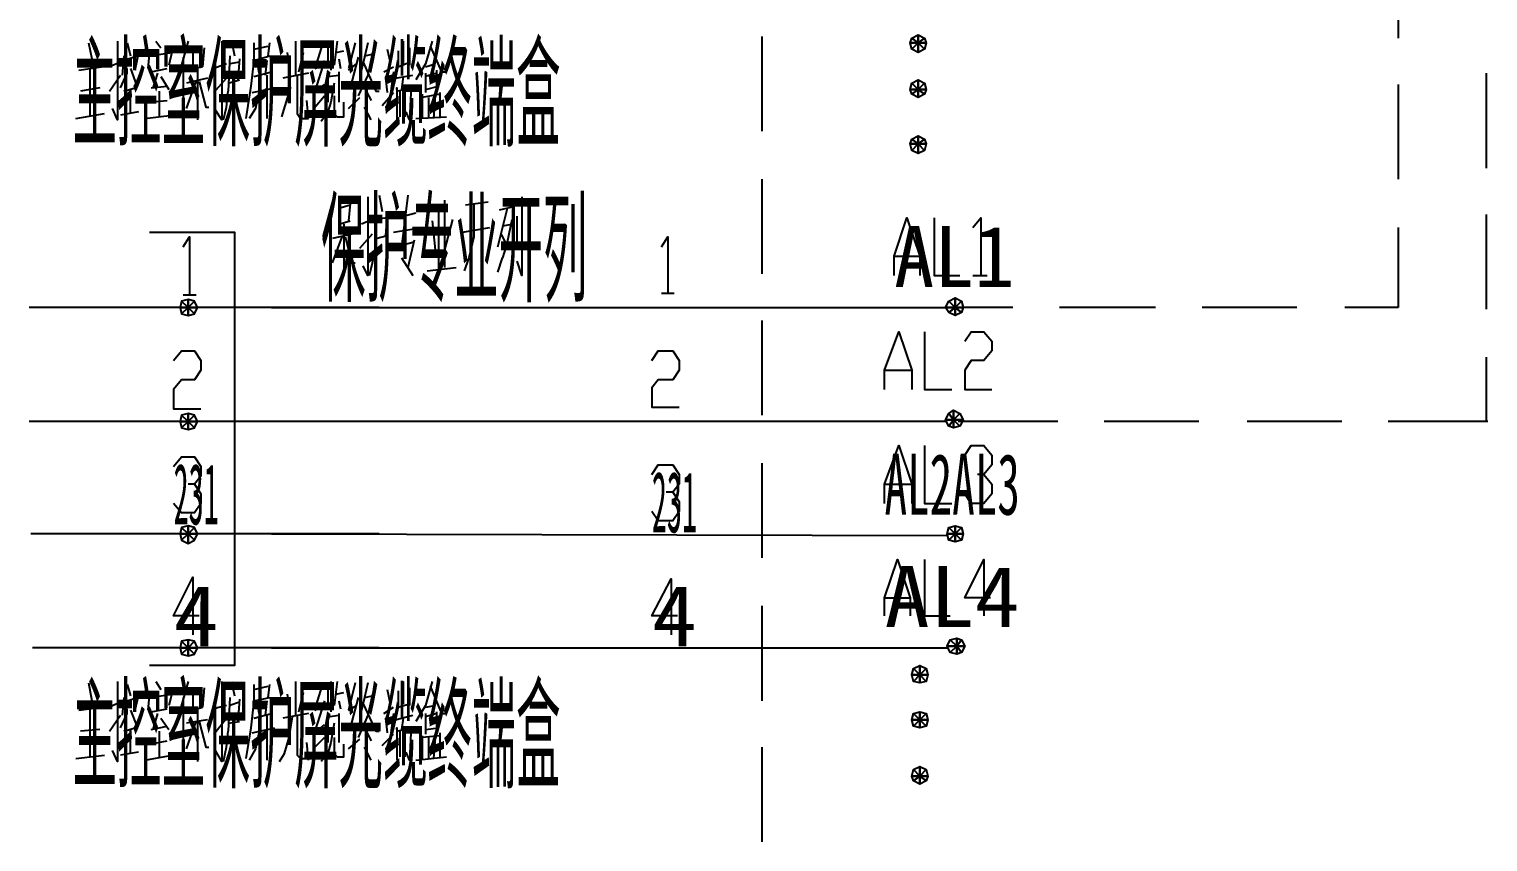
# Model space of a CAD drawing. Header units: metres. Extents: x 17 to 1757, y 17 to 1207.
# Drawn here: x 868.3 to 999.2, y 563.8 to 636.7 of the extents above; entities that cross this region are included whole.
import ezdxf

# ---------------------------------------------------------------- set-up
doc = ezdxf.new("R2010")
doc.units = ezdxf.units.M
for name, color, linetype in [('LINES', 7, 'Continuous'), ('POLYLINES', 4, 'Continuous'), ('RECTS', 7, 'Continuous'), ('TEXTS', 3, 'Continuous')]:
    doc.layers.add(name, color=color, linetype=linetype)

msp = doc.modelspace()

# ---------------------------------------------------------------- linework, layer by layer
at = {"layer": 'LINES'}
for p, q in [((991.18, 644.4), (991.18, 635.9)), ((873.67, 635.47), (873.96, 634.03)), ((877.13, 635.47), (877.42, 634.32)), ((879.72, 635.62), (880.15, 635.04)), ((882.6, 635.62), (881.59, 632.02)), ((883.03, 635.18), (883.03, 632.88)), ((883.03, 634.61), (883.9, 634.9)), ((884.04, 635.04), (883.9, 633.31)), ((886.49, 635.62), (886.78, 634.32)), ((888.5, 634.9), (889.8, 635.18)), ((889.8, 634.32), (889.94, 635.47)), ((892.25, 635.62), (892.25, 632.59)), ((894.7, 635.47), (893.98, 633.17)), ((895.13, 635.18), (895.13, 633.31)), ((895.42, 635.62), (895.42, 633.02)), ((895.99, 635.62), (895.7, 633.46)), ((897.58, 635.47), (897, 633.17)), ((900.46, 634.9), (900.74, 633.74)), ((901.9, 635.62), (901.9, 633.6)), ((902.47, 635.04), (902.47, 633.46)), ((934.08, 636.05), (934.08, 627.55)), ((876.55, 633.74), (875.54, 633.31)), ((876.84, 634.32), (876.7, 632.59)), ((878.14, 634.32), (876.84, 633.89)), ((877.85, 633.02), (878.14, 634.46)), ((879.14, 634.75), (879, 633.17)), ((879.14, 634.32), (881.16, 634.61)), ((881.16, 634.75), (880.87, 633.46)), ((882.17, 634.18), (882.17, 628.56)), ((886.06, 633.6), (884.9, 633.17)), ((886.34, 634.32), (886.2, 631.15)), ((887.21, 633.74), (886.34, 633.6)), ((887.21, 634.03), (887.06, 632.16)), ((888.5, 633.89), (889.94, 634.32)), ((888.79, 633.74), (888.94, 632.74)), ((889.66, 633.89), (889.51, 632.59)), ((891.67, 633.31), (891.53, 634.61)), ((892.54, 632.88), (892.97, 634.61)), ((894.84, 633.89), (893.98, 631.15)), ((895.85, 634.61), (896.57, 634.75)), ((896.14, 634.03), (896.28, 633.17)), ((897, 633.02), (897.72, 633.6)), ((897.86, 634.18), (897.14, 631.44)), ((898.44, 634.32), (899.16, 634.46)), ((901.46, 634.75), (901.46, 633.46)), ((901.46, 633.31), (902.47, 633.74)), ((903.91, 633.31), (904.78, 633.6)), ((872.81, 633.02), (874.82, 633.31)), ((873.82, 628.85), (873.82, 633.17)), ((875.54, 631.15), (876.55, 632.59)), ((877.42, 633.17), (877.99, 631.58)), ((879.29, 632.88), (880.73, 633.17)), ((879.86, 632.74), (879.43, 631.44)), ((880.15, 632.45), (880.87, 631.3)), ((884.33, 632.3), (882.46, 631.87)), ((883.03, 633.17), (883.9, 633.31)), ((883.46, 633.17), (883.46, 628.56)), ((884.9, 631.01), (886.06, 632.3)), ((888.5, 632.45), (890.09, 632.88)), ((889.66, 632.59), (889.66, 628.7)), ((893.4, 632.74), (891.1, 632.3)), ((893.98, 633.17), (894.7, 633.46)), ((895.13, 632.74), (895.13, 630.14)), ((895.13, 632.45), (896.14, 632.59)), ((896.14, 632.88), (896.14, 630.14)), ((900.17, 632.88), (901.03, 633.31)), ((900.31, 632.3), (900.46, 631.01)), ((901.03, 632.88), (900.74, 630.72)), ((901.18, 632.3), (902.76, 632.59)), ((901.9, 632.45), (901.75, 631.3)), ((904.92, 632.74), (903.91, 632.45)), ((903.91, 632.74), (903.91, 631.01)), ((904.92, 631.58), (904.92, 633.02)), ((999.1, 632.74), (999.1, 624.24)), ((874.68, 631.44), (872.95, 631.15)), ((876.84, 631.15), (877.85, 631.44)), ((877.42, 629.14), (877.42, 631.3)), ((879.29, 631.44), (880.73, 631.58)), ((880.01, 631.15), (880.01, 628.85)), ((882.46, 629.57), (883.32, 632.02)), ((886.2, 631.87), (887.21, 632.16)), ((888.36, 631.01), (890.38, 631.44)), ((891.02, 628.85), (891.82, 631.51)), ((893.98, 631.01), (894.84, 631.73)), ((898.01, 631.87), (897, 631.44)), ((898.58, 631.15), (899.02, 630.29)), ((900.02, 629.86), (901.03, 631.01)), ((901.32, 631.15), (902.62, 631.44)), ((901.61, 631.15), (901.61, 628.85)), ((902.04, 631.3), (902.04, 628.85)), ((903.91, 631.3), (905.06, 631.58)), ((905.21, 628.85), (905.21, 631.01)), ((991.18, 631.73), (991.18, 623.23)), ((879.14, 630.14), (880.73, 630.29)), ((893.4, 628.7), (893.26, 630.29)), ((893.98, 629.71), (894.84, 630.72)), ((897, 629.57), (898.01, 630.58)), ((899.02, 628.56), (898.44, 629.71)), ((905.21, 630.86), (903.62, 630.58)), ((903.62, 630.86), (903.62, 628.7)), ((904.2, 628.7), (904.2, 630.58)), ((904.78, 630.72), (904.63, 628.7)), ((872.52, 628.7), (875.11, 629.14)), ((878.14, 629.28), (876.55, 628.99)), ((878.71, 628.7), (881.16, 628.99)), ((903.05, 628.7), (905.78, 628.85)), ((934.08, 623.23), (934.08, 614.74)), ((895.7, 621.79), (894.7, 618.05)), ((899.74, 621.79), (900.02, 620.35)), ((902.33, 621.79), (901.75, 617.18)), ((896.14, 621.22), (896.14, 618.91)), ((896.14, 620.64), (897.14, 620.93)), ((897.14, 621.07), (897, 619.49)), ((905.06, 620.93), (905.06, 615.17)), ((905.64, 615.31), (905.64, 621.36)), ((907.51, 620.93), (909.53, 621.22)), ((908.95, 621.07), (908.95, 614.59)), ((910.39, 617.18), (911.26, 620.64)), ((910.54, 620.5), (911.83, 620.78)), ((895.42, 620.21), (895.42, 614.59)), ((896.14, 619.2), (897.14, 619.49)), ((896.57, 619.2), (896.57, 614.59)), ((899.16, 619.63), (898.15, 619.2)), ((899.45, 620.35), (899.45, 617.18)), ((900.46, 619.78), (899.45, 619.63)), ((900.46, 620.21), (900.31, 618.19)), ((901.32, 619.78), (903.05, 620.21)), ((904.49, 619.49), (904.78, 616.9)), ((905.64, 616.9), (906.36, 619.63)), ((910.82, 619.06), (911.69, 619.2)), ((911.26, 617.62), (911.69, 619.63)), ((912.12, 617.04), (912.12, 619.92)), ((999.1, 620.06), (999.1, 611.57)), ((897.43, 618.34), (895.56, 617.9)), ((895.56, 615.74), (896.42, 618.05)), ((898.01, 617.04), (899.16, 618.34)), ((899.45, 617.9), (900.46, 618.19)), ((901.03, 618.48), (903.62, 618.91)), ((907.22, 618.48), (909.67, 618.91)), ((910.68, 618.34), (911.11, 617.47)), ((991.18, 618.91), (991.18, 611.71)), ((901.75, 617.33), (902.9, 617.62)), ((902.9, 617.76), (902.33, 615.31)), ((911.26, 617.62), (910.82, 616.18)), ((901.75, 616.18), (902.76, 614.59)), ((904.06, 615.02), (906.65, 615.31)), ((910.39, 614.88), (910.82, 616.18)), ((945.96, 616.32), (948.26, 616.32)), ((953.02, 614.59), (954.31, 614.59)), ((882.17, 612.86), (883.32, 612.86)), ((925.08, 613.01), (926.23, 613.01)), ((899.74, 611.71), (868.34, 611.71)), ((890.09, 611.71), (950.57, 611.71)), ((956.62, 611.71), (951.86, 611.71)), ((969.43, 611.71), (960.79, 611.71)), ((982.1, 611.71), (973.61, 611.71)), ((991.18, 611.71), (986.42, 611.71)), ((934.08, 610.56), (934.08, 602.06)), ((945.1, 606.1), (947.54, 606.1)), ((999.1, 607.25), (999.1, 601.49)), ((899.74, 601.49), (868.34, 601.49)), ((950.57, 601.49), (890.09, 601.49)), ((960.65, 601.49), (951.72, 601.49)), ((973.32, 601.49), (964.82, 601.49)), ((986.14, 601.49), (977.64, 601.49)), ((999.24, 601.49), (990.31, 601.49)), ((934.08, 597.74), (934.08, 589.25)), ((945.1, 595.87), (947.54, 595.87)), ((899.74, 591.41), (868.49, 591.41)), ((890.09, 591.41), (950.71, 591.26)), ((945.1, 585.65), (947.4, 585.65)), ((934.08, 584.93), (934.08, 576.43)), ((899.74, 581.18), (868.63, 581.18)), ((890.09, 581.18), (950.71, 581.18)), ((873.67, 578.02), (873.96, 576.43)), ((877.13, 577.87), (877.42, 576.86)), ((879.72, 578.16), (880.15, 577.44)), ((882.6, 578.16), (881.59, 574.56)), ((883.03, 577.58), (883.03, 575.28)), ((883.03, 577.15), (883.9, 577.44)), ((884.04, 577.58), (883.9, 575.86)), ((886.49, 578.16), (886.78, 576.86)), ((888.5, 577.44), (889.8, 577.73)), ((889.8, 576.72), (889.94, 577.87)), ((892.25, 578.16), (892.25, 575.14)), ((894.7, 578.02), (893.98, 575.71)), ((895.13, 577.73), (895.13, 575.86)), ((895.42, 578.16), (895.42, 575.42)), ((895.99, 578.16), (895.7, 576)), ((897.58, 578.02), (897, 575.57)), ((900.46, 577.44), (900.74, 576.14)), ((901.46, 577.3), (901.46, 576)), ((901.9, 578.16), (901.9, 576.14)), ((902.47, 577.58), (902.47, 576)), ((876.55, 576.29), (875.54, 575.86)), ((876.84, 576.72), (876.7, 575.14)), ((878.14, 576.72), (876.84, 576.29)), ((877.85, 575.57), (878.14, 576.86)), ((879.14, 577.15), (879, 575.57)), ((879.14, 576.72), (881.16, 577.01)), ((881.16, 577.15), (880.87, 576)), ((882.17, 576.72), (882.17, 571.1)), ((886.06, 576), (884.9, 575.71)), ((886.34, 576.72), (886.2, 573.7)), ((887.21, 576.29), (886.34, 576)), ((887.21, 576.58), (887.06, 574.56)), ((888.5, 576.43), (889.94, 576.72)), ((888.79, 576.29), (888.94, 575.28)), ((889.66, 576.43), (889.51, 575.14)), ((891.67, 575.86), (891.53, 577.01)), ((892.54, 575.42), (892.97, 577.15)), ((894.84, 576.43), (893.98, 573.7)), ((893.98, 575.57), (894.7, 576)), ((895.85, 577.01), (896.57, 577.15)), ((896.14, 576.43), (896.28, 575.71)), ((897, 575.57), (897.72, 576)), ((897.86, 576.72), (897.14, 573.98)), ((898.44, 576.72), (899.16, 576.86)), ((901.46, 575.86), (902.47, 576.14)), ((903.91, 575.86), (904.78, 576)), ((872.81, 575.57), (874.82, 575.86)), ((873.82, 571.39), (873.82, 575.71)), ((875.54, 573.7), (876.55, 575.14)), ((877.42, 575.57), (877.99, 574.13)), ((879.29, 575.42), (880.73, 575.71)), ((879.86, 575.28), (879.43, 573.84)), ((880.15, 574.85), (880.87, 573.84)), ((884.33, 574.7), (882.46, 574.42)), ((883.03, 575.57), (883.9, 575.86)), ((883.46, 575.71), (883.46, 570.96)), ((884.9, 573.41), (886.06, 574.85)), ((888.5, 574.85), (890.09, 575.28)), ((889.66, 575.14), (889.66, 571.1)), ((893.4, 575.28), (891.1, 574.85)), ((895.13, 575.28), (895.13, 572.69)), ((895.13, 574.99), (896.14, 575.14)), ((896.14, 575.28), (896.14, 572.69)), ((900.17, 575.28), (901.03, 575.86)), ((900.31, 574.85), (900.46, 573.55)), ((901.03, 575.28), (900.74, 573.12)), ((901.18, 574.7), (902.76, 575.14)), ((901.9, 574.85), (901.75, 573.84)), ((904.92, 575.28), (903.91, 574.99)), ((903.91, 575.28), (903.91, 573.41)), ((904.92, 573.98), (904.92, 575.42)), ((874.68, 573.84), (872.95, 573.7)), ((876.84, 573.7), (877.85, 573.98)), ((877.42, 571.68), (877.42, 573.84)), ((879.29, 573.84), (880.73, 574.13)), ((880.01, 573.7), (880.01, 571.39)), ((882.46, 572.11), (883.32, 574.56)), ((886.2, 574.42), (887.21, 574.56)), ((888.36, 573.55), (890.38, 573.98)), ((893.98, 573.55), (894.84, 574.27)), ((898.01, 574.42), (897, 573.84)), ((898.58, 573.7), (899.02, 572.83)), ((900.02, 572.4), (901.03, 573.41)), ((901.32, 573.7), (902.62, 573.98)), ((901.61, 573.7), (901.61, 571.39)), ((902.04, 573.84), (902.04, 571.39)), ((903.91, 573.84), (905.06, 573.98)), ((905.21, 571.39), (905.21, 573.55)), ((879.14, 572.54), (880.73, 572.83)), ((893.4, 571.1), (893.26, 572.69)), ((893.98, 572.26), (894.84, 573.12)), ((897, 572.11), (898.01, 572.98)), ((899.02, 571.1), (898.44, 572.26)), ((905.21, 573.26), (903.62, 573.12)), ((903.62, 573.26), (903.62, 571.25)), ((904.2, 571.25), (904.2, 573.12)), ((904.78, 573.12), (904.63, 571.25)), ((934.08, 572.26), (934.08, 563.76)), ((872.52, 571.25), (875.11, 571.54)), ((878.14, 571.82), (876.55, 571.54)), ((878.71, 571.1), (881.16, 571.54)), ((903.05, 571.1), (905.78, 571.39))]:
    msp.add_line(p, q, dxfattribs=at)
at = {"layer": 'POLYLINES'}
for points in [[(948.12, 635.47), (947.54, 635.9), (948.12, 636.19), (948.12, 635.47)], [(948.12, 635.47), (947.54, 635.9), (948.12, 636.19), (948.12, 635.47)], [(948.12, 635.47), (947.54, 635.9), (948.12, 636.19), (948.12, 635.47)], [(948.12, 635.47), (947.54, 635.9), (948.12, 636.19), (948.12, 635.47)], [(948.12, 635.47), (948.12, 636.19), (948.7, 635.9), (948.12, 635.47)], [(948.12, 635.47), (948.12, 636.19), (948.7, 635.9), (948.12, 635.47)], [(948.12, 635.47), (948.12, 636.19), (948.7, 635.9), (948.12, 635.47)], [(948.12, 635.47), (948.12, 636.19), (948.7, 635.9), (948.12, 635.47)], [(876.26, 635.62), (876.26, 628.56), (875.83, 629.57)], [(885.62, 635.62), (885.62, 628.56), (885.05, 629.42)], [(888.5, 635.47), (888.5, 633.89), (888.22, 631.58), (887.78, 628.7)], [(898.73, 635.47), (898.44, 634.18), (898.01, 632.45)], [(904.49, 635.62), (903.91, 633.6), (903.05, 632.16)], [(904.34, 635.18), (905.35, 632.88), (905.78, 632.88)], [(948.12, 635.47), (947.4, 635.47), (947.54, 635.9), (948.12, 635.47)], [(948.12, 635.47), (947.4, 635.47), (947.54, 635.9), (948.12, 635.47)], [(948.12, 635.47), (947.4, 635.47), (947.54, 635.9), (948.12, 635.47)], [(948.12, 635.47), (947.4, 635.47), (947.54, 635.9), (948.12, 635.47)], [(948.12, 635.47), (947.54, 634.9), (947.4, 635.47), (948.12, 635.47)], [(948.12, 635.47), (947.54, 634.9), (947.4, 635.47), (948.12, 635.47)], [(948.12, 635.47), (947.54, 634.9), (947.4, 635.47), (948.12, 635.47)], [(948.12, 635.47), (947.54, 634.9), (947.4, 635.47), (948.12, 635.47)], [(948.12, 635.47), (948.12, 634.61), (947.54, 634.9), (948.12, 635.47)], [(948.12, 635.47), (948.12, 634.61), (947.54, 634.9), (948.12, 635.47)], [(948.12, 635.47), (948.12, 634.61), (947.54, 634.9), (948.12, 635.47)], [(948.12, 635.47), (948.12, 634.61), (947.54, 634.9), (948.12, 635.47)], [(948.12, 635.47), (948.7, 635.9), (948.84, 635.47), (948.12, 635.47)], [(948.12, 635.47), (948.7, 635.9), (948.84, 635.47), (948.12, 635.47)], [(948.12, 635.47), (948.7, 635.9), (948.84, 635.47), (948.12, 635.47)], [(948.12, 635.47), (948.7, 635.9), (948.84, 635.47), (948.12, 635.47)], [(948.12, 635.47), (948.7, 634.9), (948.12, 634.61), (948.12, 635.47)], [(948.12, 635.47), (948.7, 634.9), (948.12, 634.61), (948.12, 635.47)], [(948.12, 635.47), (948.84, 635.47), (948.7, 634.9), (948.12, 635.47)], [(948.12, 635.47), (948.84, 635.47), (948.7, 634.9), (948.12, 635.47)], [(948.12, 635.47), (948.7, 634.9), (948.12, 634.61), (948.12, 635.47)], [(948.12, 635.47), (948.7, 634.9), (948.12, 634.61), (948.12, 635.47)], [(948.12, 635.47), (948.84, 635.47), (948.7, 634.9), (948.12, 635.47)], [(948.12, 635.47), (948.84, 635.47), (948.7, 634.9), (948.12, 635.47)], [(899.16, 634.61), (898.73, 632.59), (897.86, 630.72)], [(898.3, 633.74), (899.45, 631.15), (899.74, 631.15)], [(876.55, 631.44), (877.13, 632.74), (877.13, 633.17)], [(888.94, 632.45), (888.94, 631.01), (888.65, 629.57), (888.07, 628.7)], [(892.39, 632.59), (892.39, 629.14), (892.68, 628.7), (893.4, 628.7)], [(883.61, 632.02), (884.18, 629.71), (884.47, 629.71)], [(885.77, 628.56), (886.06, 629.71), (886.2, 631.15)], [(895.7, 631.87), (895.42, 630.14), (895.13, 629.28), (894.55, 628.42)], [(901.32, 631.3), (901.32, 631.44), (901.32, 628.56)], [(902.62, 631.58), (902.47, 628.56), (902.18, 629.28)], [(948.12, 631.3), (947.4, 631.3), (947.54, 631.87), (948.12, 631.3)], [(948.12, 631.3), (947.4, 631.3), (947.54, 631.87), (948.12, 631.3)], [(948.12, 631.3), (947.4, 631.3), (947.54, 631.87), (948.12, 631.3)], [(948.12, 631.3), (947.4, 631.3), (947.54, 631.87), (948.12, 631.3)], [(948.12, 631.3), (947.54, 630.86), (947.4, 631.3), (948.12, 631.3)], [(948.12, 631.3), (947.54, 630.86), (947.4, 631.3), (948.12, 631.3)], [(948.12, 631.3), (947.54, 630.86), (947.4, 631.3), (948.12, 631.3)], [(948.12, 631.3), (947.54, 630.86), (947.4, 631.3), (948.12, 631.3)], [(948.12, 631.3), (947.54, 631.87), (948.12, 632.16), (948.12, 631.3)], [(948.12, 631.3), (947.54, 631.87), (948.12, 632.16), (948.12, 631.3)], [(948.12, 631.3), (947.54, 631.87), (948.12, 632.16), (948.12, 631.3)], [(948.12, 631.3), (947.54, 631.87), (948.12, 632.16), (948.12, 631.3)], [(948.12, 631.3), (948.12, 630.58), (947.54, 630.86), (948.12, 631.3)], [(948.12, 631.3), (948.12, 630.58), (947.54, 630.86), (948.12, 631.3)], [(948.12, 631.3), (948.12, 630.58), (947.54, 630.86), (948.12, 631.3)], [(948.12, 631.3), (948.12, 630.58), (947.54, 630.86), (948.12, 631.3)], [(948.12, 631.3), (948.12, 632.16), (948.7, 631.87), (948.12, 631.3)], [(948.12, 631.3), (948.12, 632.16), (948.7, 631.87), (948.12, 631.3)], [(948.12, 631.3), (948.12, 632.16), (948.7, 631.87), (948.12, 631.3)], [(948.12, 631.3), (948.12, 632.16), (948.7, 631.87), (948.12, 631.3)], [(948.12, 631.3), (948.7, 631.87), (948.84, 631.3), (948.12, 631.3)], [(948.12, 631.3), (948.7, 631.87), (948.84, 631.3), (948.12, 631.3)], [(948.12, 631.3), (948.7, 631.87), (948.84, 631.3), (948.12, 631.3)], [(948.12, 631.3), (948.7, 631.87), (948.84, 631.3), (948.12, 631.3)], [(948.12, 631.3), (948.7, 630.86), (948.12, 630.58), (948.12, 631.3)], [(948.12, 631.3), (948.7, 630.86), (948.12, 630.58), (948.12, 631.3)], [(948.12, 631.3), (948.84, 631.3), (948.7, 630.86), (948.12, 631.3)], [(948.12, 631.3), (948.84, 631.3), (948.7, 630.86), (948.12, 631.3)], [(948.12, 631.3), (948.7, 630.86), (948.12, 630.58), (948.12, 631.3)], [(948.12, 631.3), (948.7, 630.86), (948.12, 630.58), (948.12, 631.3)], [(948.12, 631.3), (948.84, 631.3), (948.7, 630.86), (948.12, 631.3)], [(948.12, 631.3), (948.84, 631.3), (948.7, 630.86), (948.12, 631.3)], [(895.7, 630.72), (895.7, 629.14), (895.99, 628.85), (896.57, 628.85), (896.57, 630.14)], [(948.12, 626.4), (947.54, 626.83), (948.12, 627.12), (948.12, 626.4)], [(948.12, 626.4), (947.54, 626.83), (948.12, 627.12), (948.12, 626.4)], [(948.12, 626.4), (947.54, 626.83), (948.12, 627.12), (948.12, 626.4)], [(948.12, 626.4), (947.54, 626.83), (948.12, 627.12), (948.12, 626.4)], [(948.12, 626.4), (948.12, 627.12), (948.7, 626.83), (948.12, 626.4)], [(948.12, 626.4), (948.12, 627.12), (948.7, 626.83), (948.12, 626.4)], [(948.12, 626.4), (948.12, 627.12), (948.7, 626.83), (948.12, 626.4)], [(948.12, 626.4), (948.12, 627.12), (948.7, 626.83), (948.12, 626.4)], [(948.12, 626.4), (947.4, 626.4), (947.54, 626.83), (948.12, 626.4)], [(948.12, 626.4), (947.4, 626.4), (947.54, 626.83), (948.12, 626.4)], [(948.12, 626.4), (947.4, 626.4), (947.54, 626.83), (948.12, 626.4)], [(948.12, 626.4), (947.4, 626.4), (947.54, 626.83), (948.12, 626.4)], [(948.12, 626.4), (947.54, 625.82), (947.4, 626.4), (948.12, 626.4)], [(948.12, 626.4), (947.54, 625.82), (947.4, 626.4), (948.12, 626.4)], [(948.12, 626.4), (947.54, 625.82), (947.4, 626.4), (948.12, 626.4)], [(948.12, 626.4), (947.54, 625.82), (947.4, 626.4), (948.12, 626.4)], [(948.12, 626.4), (948.12, 625.54), (947.54, 625.82), (948.12, 626.4)], [(948.12, 626.4), (948.12, 625.54), (947.54, 625.82), (948.12, 626.4)], [(948.12, 626.4), (948.12, 625.54), (947.54, 625.82), (948.12, 626.4)], [(948.12, 626.4), (948.12, 625.54), (947.54, 625.82), (948.12, 626.4)], [(948.12, 626.4), (948.7, 626.83), (948.84, 626.4), (948.12, 626.4)], [(948.12, 626.4), (948.7, 626.83), (948.84, 626.4), (948.12, 626.4)], [(948.12, 626.4), (948.7, 626.83), (948.84, 626.4), (948.12, 626.4)], [(948.12, 626.4), (948.7, 626.83), (948.84, 626.4), (948.12, 626.4)], [(948.12, 626.4), (948.7, 625.82), (948.12, 625.54), (948.12, 626.4)], [(948.12, 626.4), (948.7, 625.82), (948.12, 625.54), (948.12, 626.4)], [(948.12, 626.4), (948.84, 626.4), (948.7, 625.82), (948.12, 626.4)], [(948.12, 626.4), (948.84, 626.4), (948.7, 625.82), (948.12, 626.4)], [(948.12, 626.4), (948.7, 625.82), (948.12, 625.54), (948.12, 626.4)], [(948.12, 626.4), (948.7, 625.82), (948.12, 625.54), (948.12, 626.4)], [(948.12, 626.4), (948.84, 626.4), (948.7, 625.82), (948.12, 626.4)], [(948.12, 626.4), (948.84, 626.4), (948.7, 625.82), (948.12, 626.4)], [(898.73, 621.65), (898.73, 614.59), (898.3, 615.46)], [(908.23, 621.07), (908.23, 618.05), (907.8, 616.18), (907.37, 615.02)], [(912.55, 621.65), (912.55, 614.59), (912.12, 615.89)], [(945.96, 614.59), (945.96, 616.32), (947.11, 619.78), (948.26, 616.32), (948.26, 614.59)], [(949.56, 619.78), (949.56, 614.59), (951.86, 614.59)], [(953.02, 618.91), (953.74, 619.78), (953.74, 614.59)], [(882.17, 617.18), (882.74, 618.05), (882.74, 612.86)], [(896.71, 618.05), (897.29, 615.74), (897.58, 615.74)], [(925.08, 617.18), (925.66, 618.05), (925.66, 613.01)], [(898.87, 614.59), (899.16, 615.74), (899.45, 617.18)], [(882.6, 611.71), (882.02, 612.29), (881.88, 611.71), (882.6, 611.71)], [(882.6, 611.71), (882.02, 612.29), (881.88, 611.71), (882.6, 611.71)], [(882.6, 611.71), (882.02, 612.29), (881.88, 611.71), (882.6, 611.71)], [(882.6, 611.71), (882.02, 612.29), (881.88, 611.71), (882.6, 611.71)], [(882.6, 611.71), (881.88, 611.71), (882.02, 611.14), (882.6, 611.71)], [(882.6, 611.71), (881.88, 611.71), (882.02, 611.14), (882.6, 611.71)], [(882.6, 611.71), (881.88, 611.71), (882.02, 611.14), (882.6, 611.71)], [(882.6, 611.71), (881.88, 611.71), (882.02, 611.14), (882.6, 611.71)], [(882.6, 611.71), (882.6, 612.43), (882.02, 612.29), (882.6, 611.71)], [(882.6, 611.71), (882.6, 612.43), (882.02, 612.29), (882.6, 611.71)], [(882.6, 611.71), (882.6, 612.43), (882.02, 612.29), (882.6, 611.71)], [(882.6, 611.71), (882.6, 612.43), (882.02, 612.29), (882.6, 611.71)], [(882.6, 611.71), (882.02, 611.14), (882.6, 610.99), (882.6, 611.71)], [(882.6, 611.71), (882.02, 611.14), (882.6, 610.99), (882.6, 611.71)], [(882.6, 611.71), (882.02, 611.14), (882.6, 610.99), (882.6, 611.71)], [(882.6, 611.71), (882.02, 611.14), (882.6, 610.99), (882.6, 611.71)], [(882.6, 611.71), (883.18, 612.29), (882.6, 612.43), (882.6, 611.71)], [(882.6, 611.71), (883.18, 612.29), (882.6, 612.43), (882.6, 611.71)], [(882.6, 611.71), (883.18, 612.29), (882.6, 612.43), (882.6, 611.71)], [(882.6, 611.71), (883.18, 612.29), (882.6, 612.43), (882.6, 611.71)], [(882.6, 611.71), (883.46, 611.71), (883.18, 612.29), (882.6, 611.71)], [(882.6, 611.71), (883.46, 611.71), (883.18, 612.29), (882.6, 611.71)], [(882.6, 611.71), (883.46, 611.71), (883.18, 612.29), (882.6, 611.71)], [(882.6, 611.71), (883.46, 611.71), (883.18, 612.29), (882.6, 611.71)], [(882.6, 611.71), (883.18, 611.14), (883.46, 611.71), (882.6, 611.71)], [(882.6, 611.71), (883.18, 611.14), (883.46, 611.71), (882.6, 611.71)], [(882.6, 611.71), (882.6, 610.99), (883.18, 611.14), (882.6, 611.71)], [(882.6, 611.71), (882.6, 610.99), (883.18, 611.14), (882.6, 611.71)], [(882.6, 611.71), (883.18, 611.14), (883.46, 611.71), (882.6, 611.71)], [(882.6, 611.71), (883.18, 611.14), (883.46, 611.71), (882.6, 611.71)], [(882.6, 611.71), (882.6, 610.99), (883.18, 611.14), (882.6, 611.71)], [(882.6, 611.71), (882.6, 610.99), (883.18, 611.14), (882.6, 611.71)], [(951.43, 611.71), (950.57, 611.71), (950.86, 612.29), (951.43, 611.71)], [(951.43, 611.71), (950.57, 611.71), (950.86, 612.29), (951.43, 611.71)], [(951.43, 611.71), (950.57, 611.71), (950.86, 612.29), (951.43, 611.71)], [(951.43, 611.71), (950.57, 611.71), (950.86, 612.29), (951.43, 611.71)], [(951.43, 611.71), (950.86, 611.28), (950.57, 611.71), (951.43, 611.71)], [(951.43, 611.71), (950.86, 611.28), (950.57, 611.71), (951.43, 611.71)], [(951.43, 611.71), (950.86, 611.28), (950.57, 611.71), (951.43, 611.71)], [(951.43, 611.71), (950.86, 611.28), (950.57, 611.71), (951.43, 611.71)], [(951.43, 611.71), (950.86, 612.29), (951.43, 612.58), (951.43, 611.71)], [(951.43, 611.71), (950.86, 612.29), (951.43, 612.58), (951.43, 611.71)], [(951.43, 611.71), (950.86, 612.29), (951.43, 612.58), (951.43, 611.71)], [(951.43, 611.71), (950.86, 612.29), (951.43, 612.58), (951.43, 611.71)], [(951.43, 611.71), (951.43, 610.99), (950.86, 611.28), (951.43, 611.71)], [(951.43, 611.71), (951.43, 610.99), (950.86, 611.28), (951.43, 611.71)], [(951.43, 611.71), (951.43, 610.99), (950.86, 611.28), (951.43, 611.71)], [(951.43, 611.71), (951.43, 610.99), (950.86, 611.28), (951.43, 611.71)], [(951.43, 611.71), (951.43, 612.58), (952.01, 612.29), (951.43, 611.71)], [(951.43, 611.71), (951.43, 612.58), (952.01, 612.29), (951.43, 611.71)], [(951.43, 611.71), (951.43, 612.58), (952.01, 612.29), (951.43, 611.71)], [(951.43, 611.71), (951.43, 612.58), (952.01, 612.29), (951.43, 611.71)], [(951.43, 611.71), (952.01, 612.29), (952.15, 611.71), (951.43, 611.71)], [(951.43, 611.71), (952.01, 612.29), (952.15, 611.71), (951.43, 611.71)], [(951.43, 611.71), (952.01, 612.29), (952.15, 611.71), (951.43, 611.71)], [(951.43, 611.71), (952.01, 612.29), (952.15, 611.71), (951.43, 611.71)], [(951.43, 611.71), (952.01, 611.28), (951.43, 610.99), (951.43, 611.71)], [(951.43, 611.71), (952.01, 611.28), (951.43, 610.99), (951.43, 611.71)], [(951.43, 611.71), (952.15, 611.71), (952.01, 611.28), (951.43, 611.71)], [(951.43, 611.71), (952.15, 611.71), (952.01, 611.28), (951.43, 611.71)], [(951.43, 611.71), (952.01, 611.28), (951.43, 610.99), (951.43, 611.71)], [(951.43, 611.71), (952.01, 611.28), (951.43, 610.99), (951.43, 611.71)], [(951.43, 611.71), (952.15, 611.71), (952.01, 611.28), (951.43, 611.71)], [(951.43, 611.71), (952.15, 611.71), (952.01, 611.28), (951.43, 611.71)], [(945.1, 604.37), (945.1, 606.1), (946.39, 609.55), (947.54, 606.1), (947.54, 604.37)], [(948.7, 609.55), (948.7, 604.37), (951.14, 604.37)], [(952.3, 608.69), (952.87, 609.55), (954.02, 609.55), (954.74, 608.69), (954.74, 607.82), (954.02, 606.96), (952.87, 606.96), (952.3, 606.1), (952.3, 604.37), (954.74, 604.37)], [(881.3, 606.96), (882.02, 607.82), (883.18, 607.82), (883.75, 606.96), (883.75, 606.1), (883.18, 605.23), (882.02, 605.23), (881.3, 604.37), (881.3, 602.64), (883.75, 602.64)], [(924.22, 606.96), (924.79, 607.82), (926.09, 607.82), (926.66, 606.96), (926.66, 606.1), (926.09, 605.23), (924.79, 605.23), (924.22, 604.51), (924.22, 602.78), (926.66, 602.78)], [(882.6, 601.49), (882.6, 602.21), (882.02, 602.06), (882.6, 601.49)], [(882.6, 601.49), (882.6, 602.21), (882.02, 602.06), (882.6, 601.49)], [(882.6, 601.49), (882.6, 602.21), (882.02, 602.06), (882.6, 601.49)], [(882.6, 601.49), (882.6, 602.21), (882.02, 602.06), (882.6, 601.49)], [(882.6, 601.49), (883.18, 602.06), (882.6, 602.21), (882.6, 601.49)], [(882.6, 601.49), (883.18, 602.06), (882.6, 602.21), (882.6, 601.49)], [(882.6, 601.49), (883.18, 602.06), (882.6, 602.21), (882.6, 601.49)], [(882.6, 601.49), (883.18, 602.06), (882.6, 602.21), (882.6, 601.49)], [(951.29, 601.63), (950.57, 601.63), (950.86, 602.21), (951.29, 601.63)], [(951.29, 601.63), (950.57, 601.63), (950.86, 602.21), (951.29, 601.63)], [(951.29, 601.63), (950.57, 601.63), (950.86, 602.21), (951.29, 601.63)], [(951.29, 601.63), (950.57, 601.63), (950.86, 602.21), (951.29, 601.63)], [(951.29, 601.63), (950.86, 602.21), (951.29, 602.5), (951.29, 601.63)], [(951.29, 601.63), (950.86, 602.21), (951.29, 602.5), (951.29, 601.63)], [(951.29, 601.63), (950.86, 602.21), (951.29, 602.5), (951.29, 601.63)], [(951.29, 601.63), (950.86, 602.21), (951.29, 602.5), (951.29, 601.63)], [(951.29, 601.63), (951.29, 602.5), (951.86, 602.21), (951.29, 601.63)], [(951.29, 601.63), (951.29, 602.5), (951.86, 602.21), (951.29, 601.63)], [(951.29, 601.63), (951.29, 602.5), (951.86, 602.21), (951.29, 601.63)], [(951.29, 601.63), (951.29, 602.5), (951.86, 602.21), (951.29, 601.63)], [(951.29, 601.63), (951.86, 602.21), (952.15, 601.63), (951.29, 601.63)], [(951.29, 601.63), (951.86, 602.21), (952.15, 601.63), (951.29, 601.63)], [(951.29, 601.63), (951.86, 602.21), (952.15, 601.63), (951.29, 601.63)], [(951.29, 601.63), (951.86, 602.21), (952.15, 601.63), (951.29, 601.63)], [(882.6, 601.49), (882.02, 602.06), (881.88, 601.49), (882.6, 601.49)], [(882.6, 601.49), (882.02, 602.06), (881.88, 601.49), (882.6, 601.49)], [(882.6, 601.49), (882.02, 602.06), (881.88, 601.49), (882.6, 601.49)], [(882.6, 601.49), (882.02, 602.06), (881.88, 601.49), (882.6, 601.49)], [(882.6, 601.49), (881.88, 601.49), (882.02, 600.91), (882.6, 601.49)], [(882.6, 601.49), (881.88, 601.49), (882.02, 600.91), (882.6, 601.49)], [(882.6, 601.49), (881.88, 601.49), (882.02, 600.91), (882.6, 601.49)], [(882.6, 601.49), (881.88, 601.49), (882.02, 600.91), (882.6, 601.49)], [(882.6, 601.49), (882.02, 600.91), (882.6, 600.77), (882.6, 601.49)], [(882.6, 601.49), (882.02, 600.91), (882.6, 600.77), (882.6, 601.49)], [(882.6, 601.49), (882.02, 600.91), (882.6, 600.77), (882.6, 601.49)], [(882.6, 601.49), (882.02, 600.91), (882.6, 600.77), (882.6, 601.49)], [(882.6, 601.49), (883.46, 601.49), (883.18, 602.06), (882.6, 601.49)], [(882.6, 601.49), (883.46, 601.49), (883.18, 602.06), (882.6, 601.49)], [(882.6, 601.49), (883.46, 601.49), (883.18, 602.06), (882.6, 601.49)], [(882.6, 601.49), (883.46, 601.49), (883.18, 602.06), (882.6, 601.49)], [(882.6, 601.49), (883.18, 600.91), (883.46, 601.49), (882.6, 601.49)], [(882.6, 601.49), (883.18, 600.91), (883.46, 601.49), (882.6, 601.49)], [(882.6, 601.49), (882.6, 600.77), (883.18, 600.91), (882.6, 601.49)], [(882.6, 601.49), (882.6, 600.77), (883.18, 600.91), (882.6, 601.49)], [(882.6, 601.49), (883.18, 600.91), (883.46, 601.49), (882.6, 601.49)], [(882.6, 601.49), (883.18, 600.91), (883.46, 601.49), (882.6, 601.49)], [(882.6, 601.49), (882.6, 600.77), (883.18, 600.91), (882.6, 601.49)], [(882.6, 601.49), (882.6, 600.77), (883.18, 600.91), (882.6, 601.49)], [(951.29, 601.63), (950.86, 601.06), (950.57, 601.63), (951.29, 601.63)], [(951.29, 601.63), (950.86, 601.06), (950.57, 601.63), (951.29, 601.63)], [(951.29, 601.63), (950.86, 601.06), (950.57, 601.63), (951.29, 601.63)], [(951.29, 601.63), (950.86, 601.06), (950.57, 601.63), (951.29, 601.63)], [(951.29, 601.63), (951.29, 600.91), (950.86, 601.06), (951.29, 601.63)], [(951.29, 601.63), (951.29, 600.91), (950.86, 601.06), (951.29, 601.63)], [(951.29, 601.63), (951.29, 600.91), (950.86, 601.06), (951.29, 601.63)], [(951.29, 601.63), (951.29, 600.91), (950.86, 601.06), (951.29, 601.63)], [(951.29, 601.63), (951.86, 601.06), (951.29, 600.91), (951.29, 601.63)], [(951.29, 601.63), (951.86, 601.06), (951.29, 600.91), (951.29, 601.63)], [(951.29, 601.63), (952.15, 601.63), (951.86, 601.06), (951.29, 601.63)], [(951.29, 601.63), (952.15, 601.63), (951.86, 601.06), (951.29, 601.63)], [(951.29, 601.63), (951.86, 601.06), (951.29, 600.91), (951.29, 601.63)], [(951.29, 601.63), (951.86, 601.06), (951.29, 600.91), (951.29, 601.63)], [(951.29, 601.63), (952.15, 601.63), (951.86, 601.06), (951.29, 601.63)], [(951.29, 601.63), (952.15, 601.63), (951.86, 601.06), (951.29, 601.63)], [(881.3, 597.46), (882.02, 598.32), (883.18, 598.32), (883.75, 597.46), (883.75, 596.59), (883.18, 595.87), (882.6, 595.87)], [(945.1, 594.14), (945.1, 595.87), (946.39, 599.33), (947.54, 595.87), (947.54, 594.14)], [(948.7, 599.33), (948.7, 594.14), (951.14, 594.14)], [(952.3, 598.46), (952.87, 599.33), (954.02, 599.33), (954.74, 598.46), (954.74, 597.6), (954.02, 596.74), (953.45, 596.74)], [(924.22, 596.74), (924.79, 597.6), (926.09, 597.6), (926.66, 596.74), (926.66, 595.87), (926.09, 595.15), (925.51, 595.15)], [(883.18, 595.87), (883.75, 595.01), (883.75, 594.14), (883.18, 593.28), (882.02, 593.28), (881.3, 594.14)], [(954.02, 596.74), (954.74, 595.87), (954.74, 595.01), (954.02, 594.14), (952.87, 594.14), (952.3, 595.01)], [(926.09, 595.15), (926.66, 594.29), (926.66, 593.42), (926.09, 592.56), (924.79, 592.56), (924.22, 593.42)], [(882.6, 591.41), (882.02, 591.98), (881.88, 591.41), (882.6, 591.41)], [(882.6, 591.41), (882.02, 591.98), (881.88, 591.41), (882.6, 591.41)], [(882.6, 591.41), (882.02, 591.98), (881.88, 591.41), (882.6, 591.41)], [(882.6, 591.41), (882.02, 591.98), (881.88, 591.41), (882.6, 591.41)], [(882.6, 591.41), (882.6, 592.13), (882.02, 591.98), (882.6, 591.41)], [(882.6, 591.41), (882.6, 592.13), (882.02, 591.98), (882.6, 591.41)], [(882.6, 591.41), (882.6, 592.13), (882.02, 591.98), (882.6, 591.41)], [(882.6, 591.41), (882.6, 592.13), (882.02, 591.98), (882.6, 591.41)], [(882.6, 591.41), (883.18, 591.98), (882.6, 592.13), (882.6, 591.41)], [(882.6, 591.41), (883.18, 591.98), (882.6, 592.13), (882.6, 591.41)], [(882.6, 591.41), (883.18, 591.98), (882.6, 592.13), (882.6, 591.41)], [(882.6, 591.41), (883.18, 591.98), (882.6, 592.13), (882.6, 591.41)], [(882.6, 591.41), (883.46, 591.41), (883.18, 591.98), (882.6, 591.41)], [(882.6, 591.41), (883.46, 591.41), (883.18, 591.98), (882.6, 591.41)], [(882.6, 591.41), (883.46, 591.41), (883.18, 591.98), (882.6, 591.41)], [(882.6, 591.41), (883.46, 591.41), (883.18, 591.98), (882.6, 591.41)], [(951.43, 591.41), (950.71, 591.41), (950.86, 591.98), (951.43, 591.41)], [(951.43, 591.41), (950.71, 591.41), (950.86, 591.98), (951.43, 591.41)], [(951.43, 591.41), (950.71, 591.41), (950.86, 591.98), (951.43, 591.41)], [(951.43, 591.41), (950.71, 591.41), (950.86, 591.98), (951.43, 591.41)], [(951.43, 591.41), (950.86, 591.98), (951.43, 592.13), (951.43, 591.41)], [(951.43, 591.41), (950.86, 591.98), (951.43, 592.13), (951.43, 591.41)], [(951.43, 591.41), (950.86, 591.98), (951.43, 592.13), (951.43, 591.41)], [(951.43, 591.41), (950.86, 591.98), (951.43, 592.13), (951.43, 591.41)], [(951.43, 591.41), (951.43, 592.13), (952.01, 591.98), (951.43, 591.41)], [(951.43, 591.41), (951.43, 592.13), (952.01, 591.98), (951.43, 591.41)], [(951.43, 591.41), (951.43, 592.13), (952.01, 591.98), (951.43, 591.41)], [(951.43, 591.41), (951.43, 592.13), (952.01, 591.98), (951.43, 591.41)], [(951.43, 591.41), (952.01, 591.98), (952.15, 591.41), (951.43, 591.41)], [(951.43, 591.41), (952.01, 591.98), (952.15, 591.41), (951.43, 591.41)], [(951.43, 591.41), (952.01, 591.98), (952.15, 591.41), (951.43, 591.41)], [(951.43, 591.41), (952.01, 591.98), (952.15, 591.41), (951.43, 591.41)], [(882.6, 591.41), (881.88, 591.41), (882.02, 590.83), (882.6, 591.41)], [(882.6, 591.41), (881.88, 591.41), (882.02, 590.83), (882.6, 591.41)], [(882.6, 591.41), (881.88, 591.41), (882.02, 590.83), (882.6, 591.41)], [(882.6, 591.41), (881.88, 591.41), (882.02, 590.83), (882.6, 591.41)], [(882.6, 591.41), (882.02, 590.83), (882.6, 590.54), (882.6, 591.41)], [(882.6, 591.41), (882.02, 590.83), (882.6, 590.54), (882.6, 591.41)], [(882.6, 591.41), (882.02, 590.83), (882.6, 590.54), (882.6, 591.41)], [(882.6, 591.41), (882.02, 590.83), (882.6, 590.54), (882.6, 591.41)], [(882.6, 591.41), (883.18, 590.83), (883.46, 591.41), (882.6, 591.41)], [(882.6, 591.41), (883.18, 590.83), (883.46, 591.41), (882.6, 591.41)], [(882.6, 591.41), (882.6, 590.54), (883.18, 590.83), (882.6, 591.41)], [(882.6, 591.41), (882.6, 590.54), (883.18, 590.83), (882.6, 591.41)], [(882.6, 591.41), (883.18, 590.83), (883.46, 591.41), (882.6, 591.41)], [(882.6, 591.41), (883.18, 590.83), (883.46, 591.41), (882.6, 591.41)], [(882.6, 591.41), (882.6, 590.54), (883.18, 590.83), (882.6, 591.41)], [(882.6, 591.41), (882.6, 590.54), (883.18, 590.83), (882.6, 591.41)], [(951.43, 591.41), (950.86, 590.83), (950.71, 591.41), (951.43, 591.41)], [(951.43, 591.41), (950.86, 590.83), (950.71, 591.41), (951.43, 591.41)], [(951.43, 591.41), (950.86, 590.83), (950.71, 591.41), (951.43, 591.41)], [(951.43, 591.41), (950.86, 590.83), (950.71, 591.41), (951.43, 591.41)], [(951.43, 591.41), (951.43, 590.69), (950.86, 590.83), (951.43, 591.41)], [(951.43, 591.41), (951.43, 590.69), (950.86, 590.83), (951.43, 591.41)], [(951.43, 591.41), (951.43, 590.69), (950.86, 590.83), (951.43, 591.41)], [(951.43, 591.41), (951.43, 590.69), (950.86, 590.83), (951.43, 591.41)], [(951.43, 591.41), (952.01, 590.83), (951.43, 590.69), (951.43, 591.41)], [(951.43, 591.41), (952.01, 590.83), (951.43, 590.69), (951.43, 591.41)], [(951.43, 591.41), (952.15, 591.41), (952.01, 590.83), (951.43, 591.41)], [(951.43, 591.41), (952.15, 591.41), (952.01, 590.83), (951.43, 591.41)], [(951.43, 591.41), (952.01, 590.83), (951.43, 590.69), (951.43, 591.41)], [(951.43, 591.41), (952.01, 590.83), (951.43, 590.69), (951.43, 591.41)], [(951.43, 591.41), (952.15, 591.41), (952.01, 590.83), (951.43, 591.41)], [(951.43, 591.41), (952.15, 591.41), (952.01, 590.83), (951.43, 591.41)], [(945.1, 584.06), (945.1, 585.65), (946.25, 589.1), (947.4, 585.65), (947.4, 584.06)], [(948.7, 589.1), (948.7, 584.06), (951, 584.06)], [(954.6, 585.65), (952.3, 585.65), (954.02, 589.1), (954.02, 584.06)], [(883.61, 584.06), (881.3, 584.06), (883.03, 587.52), (883.03, 582.34)], [(926.52, 584.06), (924.22, 584.06), (925.94, 587.38), (925.94, 582.34)], [(882.6, 581.18), (882.02, 581.76), (881.88, 581.18), (882.6, 581.18)], [(882.6, 581.18), (882.02, 581.76), (881.88, 581.18), (882.6, 581.18)], [(882.6, 581.18), (882.02, 581.76), (881.88, 581.18), (882.6, 581.18)], [(882.6, 581.18), (882.02, 581.76), (881.88, 581.18), (882.6, 581.18)], [(882.6, 581.18), (882.6, 581.9), (882.02, 581.76), (882.6, 581.18)], [(882.6, 581.18), (882.6, 581.9), (882.02, 581.76), (882.6, 581.18)], [(882.6, 581.18), (882.6, 581.9), (882.02, 581.76), (882.6, 581.18)], [(882.6, 581.18), (882.6, 581.9), (882.02, 581.76), (882.6, 581.18)], [(882.6, 581.18), (883.18, 581.76), (882.6, 581.9), (882.6, 581.18)], [(882.6, 581.18), (883.18, 581.76), (882.6, 581.9), (882.6, 581.18)], [(882.6, 581.18), (883.18, 581.76), (882.6, 581.9), (882.6, 581.18)], [(882.6, 581.18), (883.18, 581.76), (882.6, 581.9), (882.6, 581.18)], [(882.6, 581.18), (883.46, 581.18), (883.18, 581.76), (882.6, 581.18)], [(882.6, 581.18), (883.46, 581.18), (883.18, 581.76), (882.6, 581.18)], [(882.6, 581.18), (883.46, 581.18), (883.18, 581.76), (882.6, 581.18)], [(882.6, 581.18), (883.46, 581.18), (883.18, 581.76), (882.6, 581.18)], [(951.58, 581.33), (950.71, 581.33), (951, 581.9), (951.58, 581.33)], [(951.58, 581.33), (950.71, 581.33), (951, 581.9), (951.58, 581.33)], [(951.58, 581.33), (950.71, 581.33), (951, 581.9), (951.58, 581.33)], [(951.58, 581.33), (950.71, 581.33), (951, 581.9), (951.58, 581.33)], [(951.58, 581.33), (951, 580.75), (950.71, 581.33), (951.58, 581.33)], [(951.58, 581.33), (951, 580.75), (950.71, 581.33), (951.58, 581.33)], [(951.58, 581.33), (951, 580.75), (950.71, 581.33), (951.58, 581.33)], [(951.58, 581.33), (951, 580.75), (950.71, 581.33), (951.58, 581.33)], [(951.58, 581.33), (951, 581.9), (951.58, 582.05), (951.58, 581.33)], [(951.58, 581.33), (951, 581.9), (951.58, 582.05), (951.58, 581.33)], [(951.58, 581.33), (951, 581.9), (951.58, 582.05), (951.58, 581.33)], [(951.58, 581.33), (951, 581.9), (951.58, 582.05), (951.58, 581.33)], [(951.58, 581.33), (951.58, 580.61), (951, 580.75), (951.58, 581.33)], [(951.58, 581.33), (951.58, 580.61), (951, 580.75), (951.58, 581.33)], [(951.58, 581.33), (951.58, 580.61), (951, 580.75), (951.58, 581.33)], [(951.58, 581.33), (951.58, 580.61), (951, 580.75), (951.58, 581.33)], [(951.58, 581.33), (951.58, 582.05), (952.01, 581.9), (951.58, 581.33)], [(951.58, 581.33), (951.58, 582.05), (952.01, 581.9), (951.58, 581.33)], [(951.58, 581.33), (951.58, 582.05), (952.01, 581.9), (951.58, 581.33)], [(951.58, 581.33), (951.58, 582.05), (952.01, 581.9), (951.58, 581.33)], [(951.58, 581.33), (952.01, 581.9), (952.3, 581.33), (951.58, 581.33)], [(951.58, 581.33), (952.01, 581.9), (952.3, 581.33), (951.58, 581.33)], [(951.58, 581.33), (952.01, 581.9), (952.3, 581.33), (951.58, 581.33)], [(951.58, 581.33), (952.01, 581.9), (952.3, 581.33), (951.58, 581.33)], [(951.58, 581.33), (952.01, 580.75), (951.58, 580.61), (951.58, 581.33)], [(951.58, 581.33), (952.01, 580.75), (951.58, 580.61), (951.58, 581.33)], [(951.58, 581.33), (952.3, 581.33), (952.01, 580.75), (951.58, 581.33)], [(951.58, 581.33), (952.3, 581.33), (952.01, 580.75), (951.58, 581.33)], [(951.58, 581.33), (952.01, 580.75), (951.58, 580.61), (951.58, 581.33)], [(951.58, 581.33), (952.01, 580.75), (951.58, 580.61), (951.58, 581.33)], [(951.58, 581.33), (952.3, 581.33), (952.01, 580.75), (951.58, 581.33)], [(951.58, 581.33), (952.3, 581.33), (952.01, 580.75), (951.58, 581.33)], [(882.6, 581.18), (881.88, 581.18), (882.02, 580.61), (882.6, 581.18)], [(882.6, 581.18), (881.88, 581.18), (882.02, 580.61), (882.6, 581.18)], [(882.6, 581.18), (881.88, 581.18), (882.02, 580.61), (882.6, 581.18)], [(882.6, 581.18), (881.88, 581.18), (882.02, 580.61), (882.6, 581.18)], [(882.6, 581.18), (882.02, 580.61), (882.6, 580.46), (882.6, 581.18)], [(882.6, 581.18), (882.02, 580.61), (882.6, 580.46), (882.6, 581.18)], [(882.6, 581.18), (882.02, 580.61), (882.6, 580.46), (882.6, 581.18)], [(882.6, 581.18), (882.02, 580.61), (882.6, 580.46), (882.6, 581.18)], [(882.6, 581.18), (883.18, 580.61), (883.46, 581.18), (882.6, 581.18)], [(882.6, 581.18), (883.18, 580.61), (883.46, 581.18), (882.6, 581.18)], [(882.6, 581.18), (882.6, 580.46), (883.18, 580.61), (882.6, 581.18)], [(882.6, 581.18), (882.6, 580.46), (883.18, 580.61), (882.6, 581.18)], [(882.6, 581.18), (883.18, 580.61), (883.46, 581.18), (882.6, 581.18)], [(882.6, 581.18), (883.18, 580.61), (883.46, 581.18), (882.6, 581.18)], [(882.6, 581.18), (882.6, 580.46), (883.18, 580.61), (882.6, 581.18)], [(882.6, 581.18), (882.6, 580.46), (883.18, 580.61), (882.6, 581.18)], [(948.26, 578.74), (947.54, 578.74), (947.69, 579.31), (948.26, 578.74)], [(948.26, 578.74), (947.54, 578.74), (947.69, 579.31), (948.26, 578.74)], [(948.26, 578.74), (947.54, 578.74), (947.69, 579.31), (948.26, 578.74)], [(948.26, 578.74), (947.54, 578.74), (947.69, 579.31), (948.26, 578.74)], [(948.26, 578.74), (947.69, 578.16), (947.54, 578.74), (948.26, 578.74)], [(948.26, 578.74), (947.69, 578.16), (947.54, 578.74), (948.26, 578.74)], [(948.26, 578.74), (947.69, 578.16), (947.54, 578.74), (948.26, 578.74)], [(948.26, 578.74), (947.69, 578.16), (947.54, 578.74), (948.26, 578.74)], [(948.26, 578.74), (947.69, 579.31), (948.26, 579.6), (948.26, 578.74)], [(948.26, 578.74), (947.69, 579.31), (948.26, 579.6), (948.26, 578.74)], [(948.26, 578.74), (947.69, 579.31), (948.26, 579.6), (948.26, 578.74)], [(948.26, 578.74), (947.69, 579.31), (948.26, 579.6), (948.26, 578.74)], [(948.26, 578.74), (948.26, 578.02), (947.69, 578.16), (948.26, 578.74)], [(948.26, 578.74), (948.26, 578.02), (947.69, 578.16), (948.26, 578.74)], [(948.26, 578.74), (948.26, 578.02), (947.69, 578.16), (948.26, 578.74)], [(948.26, 578.74), (948.26, 578.02), (947.69, 578.16), (948.26, 578.74)], [(948.26, 578.74), (948.26, 579.6), (948.84, 579.31), (948.26, 578.74)], [(948.26, 578.74), (948.26, 579.6), (948.84, 579.31), (948.26, 578.74)], [(948.26, 578.74), (948.26, 579.6), (948.84, 579.31), (948.26, 578.74)], [(948.26, 578.74), (948.26, 579.6), (948.84, 579.31), (948.26, 578.74)], [(948.26, 578.74), (948.84, 579.31), (948.98, 578.74), (948.26, 578.74)], [(948.26, 578.74), (948.84, 579.31), (948.98, 578.74), (948.26, 578.74)], [(948.26, 578.74), (948.84, 579.31), (948.98, 578.74), (948.26, 578.74)], [(948.26, 578.74), (948.84, 579.31), (948.98, 578.74), (948.26, 578.74)], [(948.26, 578.74), (948.84, 578.16), (948.26, 578.02), (948.26, 578.74)], [(948.26, 578.74), (948.84, 578.16), (948.26, 578.02), (948.26, 578.74)], [(948.26, 578.74), (948.98, 578.74), (948.84, 578.16), (948.26, 578.74)], [(948.26, 578.74), (948.98, 578.74), (948.84, 578.16), (948.26, 578.74)], [(948.26, 578.74), (948.84, 578.16), (948.26, 578.02), (948.26, 578.74)], [(948.26, 578.74), (948.84, 578.16), (948.26, 578.02), (948.26, 578.74)], [(948.26, 578.74), (948.98, 578.74), (948.84, 578.16), (948.26, 578.74)], [(948.26, 578.74), (948.98, 578.74), (948.84, 578.16), (948.26, 578.74)], [(876.26, 578.16), (876.26, 570.96), (875.83, 571.97)], [(885.62, 578.16), (885.62, 570.96), (885.05, 571.97)], [(888.5, 577.87), (888.5, 576.43), (888.22, 573.98), (887.78, 571.25)], [(898.73, 578.02), (898.44, 576.72), (898.01, 574.99)], [(904.49, 578.16), (903.91, 576), (903.05, 574.56)], [(904.34, 577.73), (905.35, 575.28), (905.78, 575.28)], [(899.16, 577.01), (898.73, 575.14), (897.86, 573.12)], [(898.3, 576.14), (899.45, 573.7), (899.74, 573.7)], [(876.55, 573.98), (877.13, 575.28), (877.13, 575.71)], [(888.94, 574.99), (888.94, 573.55), (888.65, 572.11), (888.07, 571.1)], [(890.81, 570.96), (891.24, 571.68), (891.67, 573.12), (891.96, 574.99)], [(892.39, 575.14), (892.39, 571.54), (892.68, 571.25), (893.4, 571.25)], [(948.26, 574.7), (947.54, 574.7), (947.69, 575.28), (948.26, 574.7)], [(948.26, 574.7), (947.54, 574.7), (947.69, 575.28), (948.26, 574.7)], [(948.26, 574.7), (947.54, 574.7), (947.69, 575.28), (948.26, 574.7)], [(948.26, 574.7), (947.54, 574.7), (947.69, 575.28), (948.26, 574.7)], [(948.26, 574.7), (947.69, 574.13), (947.54, 574.7), (948.26, 574.7)], [(948.26, 574.7), (947.69, 574.13), (947.54, 574.7), (948.26, 574.7)], [(948.26, 574.7), (947.69, 574.13), (947.54, 574.7), (948.26, 574.7)], [(948.26, 574.7), (947.69, 574.13), (947.54, 574.7), (948.26, 574.7)], [(948.26, 574.7), (947.69, 575.28), (948.26, 575.42), (948.26, 574.7)], [(948.26, 574.7), (947.69, 575.28), (948.26, 575.42), (948.26, 574.7)], [(948.26, 574.7), (947.69, 575.28), (948.26, 575.42), (948.26, 574.7)], [(948.26, 574.7), (947.69, 575.28), (948.26, 575.42), (948.26, 574.7)], [(948.26, 574.7), (948.26, 573.98), (947.69, 574.13), (948.26, 574.7)], [(948.26, 574.7), (948.26, 573.98), (947.69, 574.13), (948.26, 574.7)], [(948.26, 574.7), (948.26, 573.98), (947.69, 574.13), (948.26, 574.7)], [(948.26, 574.7), (948.26, 573.98), (947.69, 574.13), (948.26, 574.7)], [(948.26, 574.7), (948.26, 575.42), (948.84, 575.28), (948.26, 574.7)], [(948.26, 574.7), (948.26, 575.42), (948.84, 575.28), (948.26, 574.7)], [(948.26, 574.7), (948.26, 575.42), (948.84, 575.28), (948.26, 574.7)], [(948.26, 574.7), (948.26, 575.42), (948.84, 575.28), (948.26, 574.7)], [(948.26, 574.7), (948.84, 575.28), (948.98, 574.7), (948.26, 574.7)], [(948.26, 574.7), (948.84, 575.28), (948.98, 574.7), (948.26, 574.7)], [(948.26, 574.7), (948.84, 575.28), (948.98, 574.7), (948.26, 574.7)], [(948.26, 574.7), (948.84, 575.28), (948.98, 574.7), (948.26, 574.7)], [(948.26, 574.7), (948.84, 574.13), (948.26, 573.98), (948.26, 574.7)], [(948.26, 574.7), (948.84, 574.13), (948.26, 573.98), (948.26, 574.7)], [(948.26, 574.7), (948.98, 574.7), (948.84, 574.13), (948.26, 574.7)], [(948.26, 574.7), (948.98, 574.7), (948.84, 574.13), (948.26, 574.7)], [(948.26, 574.7), (948.84, 574.13), (948.26, 573.98), (948.26, 574.7)], [(948.26, 574.7), (948.84, 574.13), (948.26, 573.98), (948.26, 574.7)], [(948.26, 574.7), (948.98, 574.7), (948.84, 574.13), (948.26, 574.7)], [(948.26, 574.7), (948.98, 574.7), (948.84, 574.13), (948.26, 574.7)], [(883.61, 574.56), (884.18, 572.26), (884.47, 572.26)], [(885.77, 570.96), (886.06, 572.26), (886.2, 573.7)], [(895.7, 574.42), (895.42, 572.69), (895.13, 571.68), (894.55, 570.96)], [(901.32, 573.84), (901.32, 573.98), (901.32, 571.1)], [(902.62, 574.13), (902.47, 571.1), (902.18, 571.82)], [(895.7, 573.12), (895.7, 571.68), (895.99, 571.39), (896.57, 571.39), (896.57, 572.54)], [(948.26, 569.66), (947.54, 569.66), (947.69, 570.24), (948.26, 569.66)], [(948.26, 569.66), (947.54, 569.66), (947.69, 570.24), (948.26, 569.66)], [(948.26, 569.66), (947.54, 569.66), (947.69, 570.24), (948.26, 569.66)], [(948.26, 569.66), (947.54, 569.66), (947.69, 570.24), (948.26, 569.66)], [(948.26, 569.66), (947.69, 569.23), (947.54, 569.66), (948.26, 569.66)], [(948.26, 569.66), (947.69, 569.23), (947.54, 569.66), (948.26, 569.66)], [(948.26, 569.66), (947.69, 569.23), (947.54, 569.66), (948.26, 569.66)], [(948.26, 569.66), (947.69, 569.23), (947.54, 569.66), (948.26, 569.66)], [(948.26, 569.66), (947.69, 570.24), (948.26, 570.53), (948.26, 569.66)], [(948.26, 569.66), (947.69, 570.24), (948.26, 570.53), (948.26, 569.66)], [(948.26, 569.66), (947.69, 570.24), (948.26, 570.53), (948.26, 569.66)], [(948.26, 569.66), (947.69, 570.24), (948.26, 570.53), (948.26, 569.66)], [(948.26, 569.66), (948.26, 568.94), (947.69, 569.23), (948.26, 569.66)], [(948.26, 569.66), (948.26, 568.94), (947.69, 569.23), (948.26, 569.66)], [(948.26, 569.66), (948.26, 568.94), (947.69, 569.23), (948.26, 569.66)], [(948.26, 569.66), (948.26, 568.94), (947.69, 569.23), (948.26, 569.66)], [(948.26, 569.66), (948.26, 570.53), (948.84, 570.24), (948.26, 569.66)], [(948.26, 569.66), (948.26, 570.53), (948.84, 570.24), (948.26, 569.66)], [(948.26, 569.66), (948.26, 570.53), (948.84, 570.24), (948.26, 569.66)], [(948.26, 569.66), (948.26, 570.53), (948.84, 570.24), (948.26, 569.66)], [(948.26, 569.66), (948.84, 570.24), (948.98, 569.66), (948.26, 569.66)], [(948.26, 569.66), (948.84, 570.24), (948.98, 569.66), (948.26, 569.66)], [(948.26, 569.66), (948.84, 570.24), (948.98, 569.66), (948.26, 569.66)], [(948.26, 569.66), (948.84, 570.24), (948.98, 569.66), (948.26, 569.66)], [(948.26, 569.66), (948.84, 569.23), (948.26, 568.94), (948.26, 569.66)], [(948.26, 569.66), (948.84, 569.23), (948.26, 568.94), (948.26, 569.66)], [(948.26, 569.66), (948.98, 569.66), (948.84, 569.23), (948.26, 569.66)], [(948.26, 569.66), (948.98, 569.66), (948.84, 569.23), (948.26, 569.66)], [(948.26, 569.66), (948.84, 569.23), (948.26, 568.94), (948.26, 569.66)], [(948.26, 569.66), (948.84, 569.23), (948.26, 568.94), (948.26, 569.66)], [(948.26, 569.66), (948.98, 569.66), (948.84, 569.23), (948.26, 569.66)], [(948.26, 569.66), (948.98, 569.66), (948.84, 569.23), (948.26, 569.66)]]:
    msp.add_lwpolyline(points, dxfattribs=at)
at = {"layer": 'RECTS'}
msp.add_lwpolyline([(879.14, 618.48), (886.78, 618.48), (886.78, 579.6), (879.14, 579.6)], dxfattribs=at)

# ---------------------------------------------------------------- texts
at = {"layer": 'TEXTS'}
for s, height, width, p in [('主控室保护屏光缆终端盒', 8.02, 0.381771, (872.23, 627.05)), ('保护专业开列', 8.02, 0.381771, (894.55, 613.08)), ('AL1', 5.47, 0.966821, (945.96, 613.56)), ('AL2AL3', 5.47, 0.543837, (945.1, 593.12)), ('231', 5.47, 0.362558, (881.3, 592.25)), ('231', 5.47, 0.362558, (924.22, 591.53)), ('AL4', 5.47, 1.087673, (945.1, 583.04)), ('4', 5.47, 1.087673, (881.3, 581.31)), ('4', 5.47, 1.087673, (924.22, 581.31)), ('主控室保护屏光缆终端盒', 8.02, 0.381771, (872.23, 569.45))]:
    msp.add_text(s, height=height, dxfattribs=dict(at, width=width)).set_placement(p)

doc.saveas('drawing.dxf')
